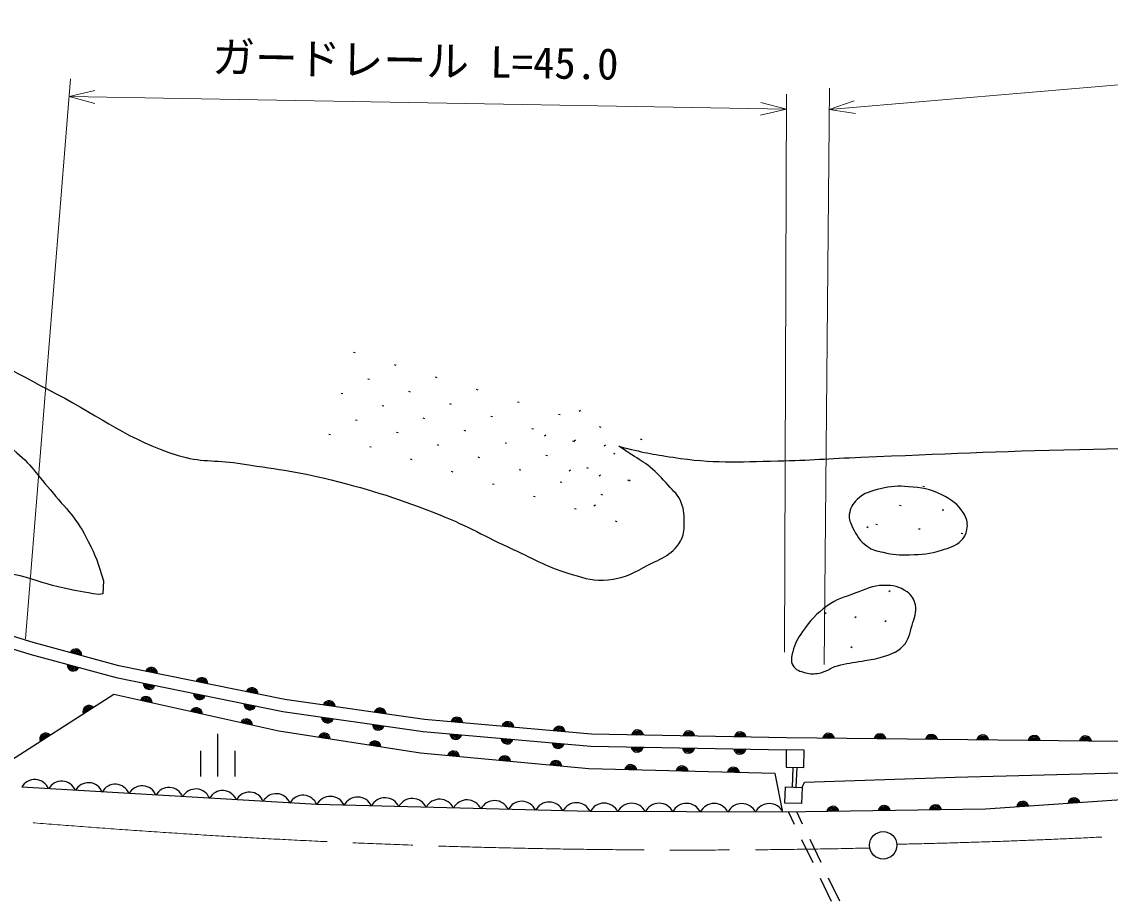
# Model space of a CAD drawing. Units: millimetres, scale not verified. Extents: x 40000 to 680000, y 20000 to 380000.
# Drawn here: x 115224 to 178778, y 285369 to 336736 of the extents above; entities that cross this region are included whole.
import ezdxf
from ezdxf.enums import TextEntityAlignment as Align

# ---------------------------------------------------------------- set-up
doc = ezdxf.new("R2010")
doc.units = ezdxf.units.MM
doc.header["$LTSCALE"] = 1000
doc.linetypes.add('CHAIN', pattern=[18.5, 12, -1.5, 3.5, -1.5])
for name, color, linetype, lineweight in [('M-BGD', 7, 'Continuous', 25), ('M-BMK', 2, 'CHAIN', 13), ('M-BMK-SRVR', 3, 'Continuous', 25), ('M-STR-HTXT', 7, 'Continuous', 13)]:
    doc.layers.add(name, color=color, linetype=linetype, lineweight=lineweight)
doc.styles.add('ＭＳ ゴシック', font='')
doc.styles.get('ＭＳ ゴシック').set_extended_font_data('MS Gothic')

msp = doc.modelspace()

# ---------------------------------------------------------------- linework, layer by layer
at = {"layer": 'M-BGD'}
for p, q in [((134691, 317394), (134596, 317423)), ((137084, 316669), (136988, 316698)), ((135525, 315835), (135429, 315864)), ((139476, 315944), (139381, 315973)), ((141869, 315219), (141773, 315248)), ((133966, 315001), (133870, 315030)), ((137918, 315110), (137822, 315139)), ((136359, 314276), (136263, 314305)), ((140310, 314385), (140214, 314414)), ((144261, 314494), (144166, 314523)), ((147856, 314035), (147775, 313977)), ((134800, 313442), (134704, 313471)), ((138751, 313551), (138656, 313580)), ((142703, 313660), (142607, 313689)), ((146654, 313769), (146558, 313798)), ((137193, 312717), (137097, 312746)), ((141144, 312826), (141048, 312855)), ((145095, 312935), (145000, 312964)), ((149047, 313044), (148951, 313073)), ((133241, 312609), (133145, 312638)), ((143536, 312101), (143441, 312130)), ((145818, 312587), (145737, 312529)), ((147488, 312210), (147392, 312239)), ((147561, 312292), (147480, 312234)), ((151439, 312319), (151343, 312348)), ((135634, 311884), (135538, 311913)), ((139585, 311992), (139489, 312021)), ((149304, 311997), (149223, 311939)), ((149880, 311485), (149785, 311514)), ((138026, 311159), (137931, 311188)), ((141978, 311267), (141882, 311296)), ((145929, 311376), (145833, 311405)), ((140419, 310434), (140323, 310463)), ((144370, 310542), (144275, 310571)), ((147266, 310549), (147185, 310491)), ((148322, 310651), (148226, 310680)), ((149009, 310254), (148928, 310196)), ((142811, 309709), (142716, 309738)), ((146763, 309817), (146667, 309846)), ((150714, 309926), (150618, 309955)), ((150752, 309959), (150671, 309901)), ((167941, 309581), (167842, 309591)), ((145204, 308984), (145108, 309013)), ((149155, 309092), (149060, 309121)), ((147597, 308259), (147501, 308288)), ((148714, 308511), (148633, 308453)), ((166568, 308467), (166469, 308478)), ((169055, 308208), (168955, 308218)), ((149989, 307534), (149893, 307563)), ((164643, 307239), (164563, 307178)), ((165195, 307354), (165096, 307364)), ((167682, 307094), (167582, 307105)), ((170168, 306835), (170069, 306845)), ((165931, 303501), (165851, 303441)), ((162193, 302213), (162114, 302153)), ((163946, 301981), (163866, 301920)), ((165698, 301749), (165619, 301688)), ((163714, 300229), (163634, 300168)), ((120609, 297445), (112578, 292312)), ((126657, 295156), (126657, 292656)), ((125657, 294156), (125657, 292656)), ((127657, 294156), (127657, 292656)), ((160248, 293189), (160212, 292030)), ((160472, 293186), (160419, 292023)), ((159994, 290575), (160329, 289877)), ((160815, 289877), (160475, 290582)), ((160761, 288976), (161410, 287623)), ((161900, 287625), (161249, 288976)), ((161842, 286722), (162491, 285369)), ((162986, 285373), (162335, 286724))]:
    msp.add_line(p, q, dxfattribs=at)
for points in [[(159876, 294905), (148484, 295126), (138742, 295986), (130577, 297147), (120898, 299112), (115885, 300481), (111356, 301860), (103687, 304593), (95324, 308227), (84048, 314068), (72069, 321877)], [(71505, 320209), (83517, 313404), (95026, 307593), (103430, 303941), (111137, 301195), (115691, 299807), (120736, 298430), (130458, 296456), (138662, 295290), (148446, 294426), (159863, 294204)], [(425218, 311768), (404307, 315475), (394130, 316736), (377900, 316625), (360494, 316220), (357468, 315883), (311502, 309945), (293934, 307736), (277626, 305619), (260034, 303530), (241457, 301176), (223264, 298702), (209322, 296709), (201900, 295916), (182795, 294667), (159876, 294905)], [(160791, 292011), (160927, 292320), (169732, 292618), (180852, 292906), (191624, 293747), (207463, 295140), (219219, 296557), (239670, 299127), (256566, 301312), (286227, 305107), (310340, 308253), (321844, 309526), (341994, 312072), (349584, 312768), (357281, 313273)], [(394644, 309163), (379977, 310796), (368937, 311836), (358986, 312461), (350540, 312333), (343567, 311708), (321984, 308810), (299472, 306024), (276016, 302902), (253616, 300084), (230960, 297154), (217214, 295185), (201651, 293279), (184821, 291668), (171495, 290752), (159671, 290570)], [(119998, 304077), (119967, 303325), (119721, 303284)], [(159671, 290570), (159219, 292835), (148335, 293108), (138500, 294020), (130238, 295293), (120609, 297445)], [(159671, 290570), (148418, 290602), (132452, 291014), (115224, 292022)]]:
    msp.add_lwpolyline(points, dxfattribs=at)
for points in [[(159863, 294204), (159847, 293196), (160886, 293179), (160902, 294188)], [(159815, 292043), (160791, 292011), (160760, 291068), (159784, 291100)]]:
    msp.add_lwpolyline(points, close=True, dxfattribs=at)
for centre, radius, start, end in [((118377, 299744), 354, 353.52662, 155.9318), ((118377, 299744), 283, 355.75066, 153.70776), ((118377, 299744), 212, 359.49699, 149.96143), ((118377, 299744), 142, 7.20872, 142.2497), ((118377, 299744), 100, 17.52638, 131.93204), ((118228, 299171), 354, 173.52662, 335.9318), ((118228, 299171), 283, 175.75066, 333.70776), ((118228, 299171), 212, 179.49699, 329.96143), ((118228, 299171), 142, 187.20872, 322.2497), ((118228, 299171), 100, 197.52638, 311.93204), ((122787, 298673), 354, 357.32178, 159.72696), ((122787, 298673), 283, 359.54582, 157.50292), ((122787, 298673), 212, 3.29214, 153.75659), ((122787, 298673), 142, 11.00387, 146.04486), ((122787, 298673), 100, 21.32154, 135.7272), ((122667, 298093), 354, 177.32178, 339.72696), ((122667, 298093), 283, 179.54582, 337.50292), ((122667, 298093), 212, 183.29214, 333.75659), ((122667, 298093), 142, 191.00387, 326.04486), ((125727, 298076), 354, 357.32178, 159.72696), ((125727, 298076), 283, 359.54582, 157.50292), ((125727, 298076), 212, 3.29214, 153.75659), ((125727, 298076), 142, 11.00387, 146.04486), ((125727, 298076), 100, 21.32154, 135.7272), ((122667, 298093), 100, 201.32154, 315.7272), ((125607, 297496), 354, 177.32178, 339.72696), ((125607, 297496), 283, 179.54582, 337.50292), ((125607, 297496), 212, 183.29214, 333.75659), ((125607, 297496), 142, 191.00387, 326.04486), ((125607, 297496), 100, 201.32154, 315.7272), ((128667, 297480), 354, 357.32178, 159.72696), ((128667, 297480), 283, 359.54582, 157.50292), ((128667, 297480), 212, 3.29214, 153.75659), ((128667, 297480), 142, 11.00387, 146.04486), ((128667, 297480), 100, 21.32154, 135.7272), ((119151, 296448), 354, 41.37943, 203.78461), ((122484, 296970), 354, 356.20179, 158.60697), ((122484, 296970), 283, 358.42583, 156.38293), ((122484, 296970), 212, 2.17215, 152.6366), ((122484, 296970), 142, 9.88388, 144.92487), ((122484, 296970), 100, 20.20155, 134.60721), ((128548, 296900), 354, 177.32178, 339.72696), ((128548, 296900), 283, 179.54582, 337.50292), ((128548, 296900), 212, 183.29214, 333.75659), ((128548, 296900), 142, 191.00387, 326.04486), ((128548, 296900), 100, 201.32154, 315.7272), ((133167, 296724), 354, 0.70613, 163.11131), ((133167, 296724), 283, 2.93017, 160.88727), ((133167, 296724), 212, 6.6765, 157.14095), ((133167, 296724), 142, 14.38823, 149.42922), ((133167, 296724), 100, 24.70589, 139.11156), ((119151, 296448), 283, 43.60347, 201.56057), ((119151, 296448), 212, 47.3498, 197.81425), ((119151, 296448), 142, 55.06153, 190.10252), ((119151, 296448), 100, 65.37919, 179.78485), ((125412, 296316), 354, 356.20179, 158.60697), ((125412, 296316), 283, 358.42583, 156.38293), ((125412, 296316), 212, 2.17215, 152.6366), ((125412, 296316), 142, 9.88388, 144.92487), ((125412, 296316), 100, 20.20155, 134.60721), ((136137, 296302), 354, 0.70613, 163.11131), ((136137, 296302), 283, 2.93017, 160.88727), ((136137, 296302), 212, 6.6765, 157.14095), ((136137, 296302), 142, 14.38823, 149.42922), ((136137, 296302), 100, 24.70589, 139.11156), ((128340, 295662), 354, 356.20179, 158.60697), ((128340, 295662), 283, 358.42583, 156.38293), ((128340, 295662), 212, 2.17215, 152.6366), ((128340, 295662), 142, 9.88388, 144.92487), ((128340, 295662), 100, 20.20155, 134.60721), ((133082, 296138), 354, 180.70613, 343.11131), ((133082, 296138), 283, 182.93017, 340.88727), ((133082, 296138), 212, 186.6765, 337.14095), ((133082, 296138), 142, 194.38823, 329.42922), ((133082, 296138), 100, 204.70589, 319.11156), ((136052, 295716), 354, 180.70613, 343.11131), ((136052, 295716), 283, 182.93017, 340.88727), ((136052, 295716), 212, 186.6765, 337.14095), ((136052, 295716), 142, 194.38823, 329.42922), ((136052, 295716), 100, 204.70589, 319.11156), ((140620, 295766), 354, 3.75088, 166.15606), ((140620, 295766), 283, 5.97492, 163.93202), ((140620, 295766), 212, 9.72125, 160.18569), ((140620, 295766), 142, 17.43298, 152.47396), ((140620, 295766), 100, 27.75064, 142.1563), ((143608, 295502), 354, 3.75088, 166.15606), ((143608, 295502), 283, 5.97492, 163.93202), ((143608, 295502), 212, 9.72125, 160.18569), ((143608, 295502), 142, 17.43298, 152.47396), ((143608, 295502), 100, 27.75064, 142.1563), ((146597, 295238), 354, 3.75088, 166.15606), ((116623, 294833), 354, 41.37943, 203.78461), ((116623, 294833), 283, 43.60347, 201.56057), ((116623, 294833), 212, 47.3498, 197.81425), ((116623, 294833), 142, 55.06153, 190.10252), ((116623, 294833), 100, 65.37919, 179.78485), ((132878, 294831), 354, 0.03873, 162.44391), ((132878, 294831), 283, 2.26277, 160.21987), ((132878, 294831), 212, 6.0091, 156.47355), ((132878, 294831), 142, 13.72083, 148.76182), ((132878, 294831), 100, 24.03849, 138.44415), ((140571, 295176), 354, 183.75088, 346.15606), ((140571, 295176), 283, 185.97492, 343.93202), ((140571, 295176), 212, 189.72125, 340.18569), ((140571, 295176), 142, 197.43298, 332.47396), ((140571, 295176), 100, 207.75064, 322.1563), ((143559, 294912), 354, 183.75088, 346.15606), ((146597, 295238), 283, 5.97492, 163.93202), ((146597, 295238), 212, 9.72125, 160.18569), ((146597, 295238), 142, 17.43298, 152.47396), ((146597, 295238), 100, 27.75064, 142.1563), ((151180, 295019), 354, 7.6843, 170.08948), ((151180, 295019), 283, 9.90834, 167.86544), ((151180, 295019), 212, 13.65467, 164.11912), ((151180, 295019), 142, 21.3664, 156.40739), ((151180, 295019), 100, 31.68406, 146.08972), ((154179, 294961), 354, 7.6843, 170.08948), ((154179, 294961), 283, 9.90834, 167.86544), ((154179, 294961), 212, 13.65467, 164.11912), ((154179, 294961), 142, 21.3664, 156.40739), ((154179, 294961), 100, 31.68406, 146.08972), ((157179, 294903), 354, 7.6843, 170.08948), ((157179, 294903), 283, 9.90834, 167.86544), ((157179, 294903), 212, 13.65467, 164.11912), ((157179, 294903), 142, 21.3664, 156.40739), ((157179, 294903), 100, 31.68406, 146.08972), ((162336, 294825), 354, 8.20403, 170.60921), ((162336, 294825), 283, 10.42807, 168.38517), ((162336, 294825), 212, 14.1744, 164.63884), ((162336, 294825), 142, 21.88613, 156.92712), ((162336, 294825), 100, 32.20379, 146.60945), ((165335, 294794), 354, 8.20403, 170.60921), ((165335, 294794), 283, 10.42807, 168.38517), ((165335, 294794), 212, 14.1744, 164.63884), ((165335, 294794), 142, 21.88613, 156.92712), ((165335, 294794), 100, 32.20379, 146.60945), ((168335, 294763), 354, 8.20403, 170.60921), ((168335, 294763), 283, 10.42807, 168.38517), ((168335, 294763), 212, 14.1744, 164.63884), ((168335, 294763), 142, 21.88613, 156.92712), ((171335, 294732), 354, 8.20403, 170.60921), ((171335, 294732), 283, 10.42807, 168.38517), ((171335, 294732), 212, 14.1744, 164.63884), ((174335, 294701), 354, 8.20403, 170.60921), ((174335, 294701), 283, 10.42807, 168.38517), ((174335, 294701), 212, 14.1744, 164.63884), ((177335, 294670), 354, 8.20403, 170.60921), ((177335, 294670), 283, 10.42807, 168.38517), ((135843, 294375), 354, 0.03873, 162.44391), ((135843, 294375), 283, 2.26277, 160.21987), ((135843, 294375), 212, 6.0091, 156.47355), ((135843, 294375), 142, 13.72083, 148.76182), ((135843, 294375), 100, 24.03849, 138.44415), ((143559, 294912), 283, 185.97492, 343.93202), ((143559, 294912), 212, 189.72125, 340.18569), ((143559, 294912), 142, 197.43298, 332.47396), ((143559, 294912), 100, 207.75064, 322.1563), ((146547, 294648), 354, 183.75088, 346.15606), ((146547, 294648), 283, 185.97492, 343.93202), ((146547, 294648), 212, 189.72125, 340.18569), ((146547, 294648), 142, 197.43298, 332.47396), ((146547, 294648), 100, 207.75064, 322.1563), ((151156, 294428), 354, 187.6843, 350.08948), ((151156, 294428), 283, 189.90834, 347.86544), ((151156, 294428), 212, 193.65467, 344.11912), ((151156, 294428), 142, 201.3664, 336.40739), ((151156, 294428), 100, 211.68406, 326.08972), ((154156, 294369), 354, 187.6843, 350.08948), ((154156, 294369), 283, 189.90834, 347.86544), ((154156, 294369), 212, 193.65467, 344.11912), ((154156, 294369), 142, 201.3664, 336.40739), ((154156, 294369), 100, 211.68406, 326.08972), ((157155, 294311), 354, 187.6843, 350.08948), ((157155, 294311), 283, 189.90834, 347.86544), ((157155, 294311), 212, 193.65467, 344.11912), ((157155, 294311), 142, 201.3664, 336.40739), ((157155, 294311), 100, 211.68406, 326.08972), ((168335, 294763), 100, 32.20379, 146.60945), ((171335, 294732), 142, 21.88613, 156.92712), ((171335, 294732), 100, 32.20379, 146.60945), ((174335, 294701), 142, 21.88613, 156.92712), ((174335, 294701), 100, 32.20379, 146.60945), ((177335, 294670), 212, 14.1744, 164.63884), ((177335, 294670), 142, 21.88613, 156.92712), ((177335, 294670), 100, 32.20379, 146.60945), ((140425, 293787), 354, 3.49577, 165.90095), ((140425, 293787), 283, 5.71981, 163.67691), ((140425, 293787), 212, 9.46613, 159.93058), ((140425, 293787), 142, 17.17786, 152.21885), ((140425, 293787), 100, 27.49553, 141.90119), ((143413, 293510), 354, 3.49577, 165.90095), ((143413, 293510), 283, 5.71981, 163.67691), ((143413, 293510), 212, 9.46613, 159.93058), ((143413, 293510), 142, 17.17786, 152.21885), ((143413, 293510), 100, 27.49553, 141.90119), ((146400, 293233), 354, 3.49577, 165.90095), ((146400, 293233), 283, 5.71981, 163.67691), ((146400, 293233), 212, 9.46613, 159.93058), ((146400, 293233), 142, 17.17786, 152.21885), ((146400, 293233), 100, 27.49553, 141.90119), ((150777, 292992), 354, 7.36479, 169.76997), ((150777, 292992), 283, 9.58883, 167.54593), ((150777, 292992), 212, 13.33515, 163.7996), ((150777, 292992), 142, 21.04688, 156.08787), ((150777, 292992), 100, 31.36455, 145.77021), ((153776, 292917), 354, 7.36479, 169.76997), ((153776, 292917), 283, 9.58883, 167.54593), ((153776, 292917), 212, 13.33515, 163.7996), ((153776, 292917), 142, 21.04688, 156.08787), ((153776, 292917), 100, 31.36455, 145.77021), ((156775, 292842), 354, 7.36479, 169.76997), ((156775, 292842), 283, 9.58883, 167.54593), ((156775, 292842), 212, 13.33515, 163.7996), ((156775, 292842), 142, 21.04688, 156.08787), ((115986, 291612), 865, 21.62126, 151.67974), ((117552, 291520), 865, 21.62126, 151.67974), ((156775, 292842), 100, 31.36455, 145.77021), ((119118, 291428), 865, 21.62126, 151.67974), ((120684, 291337), 865, 21.62126, 151.67974), ((122250, 291245), 865, 21.62126, 151.67974), ((123817, 291153), 865, 21.62126, 151.67974), ((125383, 291062), 865, 21.62126, 151.67974), ((126949, 290970), 865, 21.62126, 151.67974), ((128515, 290878), 865, 21.62126, 151.67974), ((130081, 290787), 865, 21.62126, 151.67974), ((131647, 290695), 865, 21.62126, 151.67974), ((133240, 290606), 888, 24.41754, 152.624), ((134837, 290565), 888, 24.41754, 152.624), ((136433, 290523), 888, 24.41754, 152.624), ((138030, 290482), 888, 24.41754, 152.624), ((139626, 290441), 888, 24.41754, 152.624), ((141223, 290400), 888, 24.41754, 152.624), ((142820, 290358), 888, 24.41754, 152.624), ((144416, 290317), 888, 24.41754, 152.624), ((146013, 290276), 888, 24.41754, 152.624), ((147609, 290235), 888, 24.41754, 152.624), ((149220, 290203), 896, 26.0692, 153.60471), ((150828, 290199), 896, 26.0692, 153.60471), ((152435, 290194), 896, 26.0692, 153.60471), ((154043, 290190), 896, 26.0692, 153.60471), ((155651, 290185), 896, 26.0692, 153.60471), ((157258, 290180), 896, 26.0692, 153.60471), ((173672, 290847), 354, 12.73256, 175.13773), ((173672, 290847), 283, 14.95659, 172.91369), ((176665, 291053), 354, 12.73256, 175.13773), ((176665, 291053), 283, 14.95659, 172.91369), ((176665, 291053), 212, 18.70292, 169.16737), ((176665, 291053), 142, 26.41465, 161.45564), ((176665, 291053), 100, 36.73231, 151.13798), ((158866, 290176), 896, 26.0692, 153.60471), ((162584, 290560), 354, 9.67848, 172.08366), ((162584, 290560), 283, 11.90252, 169.85962), ((162584, 290560), 212, 15.64884, 166.11329), ((162584, 290560), 142, 23.36057, 158.40156), ((162584, 290560), 100, 33.67824, 148.0839), ((165584, 290606), 354, 9.67848, 172.08366), ((165584, 290606), 283, 11.90252, 169.85962), ((165584, 290606), 212, 15.64884, 166.11329), ((165584, 290606), 142, 23.36057, 158.40156), ((165584, 290606), 100, 33.67824, 148.0839), ((168583, 290653), 354, 9.67848, 172.08366), ((168583, 290653), 283, 11.90252, 169.85962), ((168583, 290653), 212, 15.64884, 166.11329), ((168583, 290653), 142, 23.36057, 158.40156), ((168583, 290653), 100, 33.67824, 148.0839), ((173672, 290847), 212, 18.70292, 169.16737), ((173672, 290847), 142, 26.41465, 161.45564), ((173672, 290847), 100, 36.73231, 151.13798)]:
    msp.add_arc(centre, radius, start, end, dxfattribs=at)
for points, knots in [([(82079, 332303), (87257, 329865), (88559, 329252), (92718, 327308), (97213, 325207), (99788, 324151), (104235, 321952), (109392, 319401), (112127, 317674), (117228, 315011), (119991, 313568), (121375, 312344), (124349, 311408), (125658, 310997), (126475, 311158), (127831, 310952), (129970, 310628), (131185, 310503), (133283, 309976), (135811, 309342), (137212, 308894), (139636, 307935), (141353, 307256), (142229, 306680), (143911, 305918), (145247, 305311), (145960, 304861), (147369, 304453), (148162, 304223), (148639, 304045), (149459, 304140), (150307, 304239), (150777, 304447), (151524, 304861), (152431, 305362), (153157, 305507), (153686, 306398), (153891, 306744), (153901, 307004), (153902, 307407), (153903, 307899), (153908, 308195), (153734, 308655), (153558, 309119), (153292, 309292), (152965, 309664), (152580, 310103), (152356, 310347), (151908, 310721), (151525, 311041), (151268, 311165), (150852, 311441), (150553, 311640), (150457, 311703), (150083, 311946)], [0, 0, 0, 0, 1, 1, 1, 2, 2, 2, 3, 3, 3, 4, 4, 4, 5, 5, 5, 6, 6, 6, 7, 7, 7, 8, 8, 8, 9, 9, 9, 10, 10, 10, 11, 11, 11, 12, 12, 12, 13, 13, 13, 14, 14, 14, 15, 15, 15, 16, 16, 16, 17, 17, 17, 18, 18, 18, 18]), ([(150083, 311946), (151534, 311567), (152004, 311491), (153253, 311297), (155616, 310932), (156981, 311039), (159372, 311087), (161268, 311125), (162328, 311226), (164223, 311303), (169208, 311506), (172000, 311639), (176988, 311760), (181467, 311868), (183978, 311774), (188456, 311904), (190296, 311957), (191330, 311955), (193164, 312120), (195098, 312294), (196162, 312588), (198099, 312720), (200308, 312871), (201555, 312637), (203767, 312720), (205074, 312770), (205806, 312819), (207106, 312961), (208452, 313107), (209192, 313309), (210540, 313441), (212164, 313600), (213076, 313702), (214707, 313729), (217897, 313781), (219683, 313618), (222873, 313585), (228600, 313525), (231811, 313708), (237535, 313537), (240312, 313454), (241857, 313201), (244632, 313081), (247172, 312970), (248611, 312878), (251141, 313129), (251937, 313208), (252369, 313356), (253158, 313489), (254308, 313682), (254946, 313893), (256112, 313921), (256967, 313942), (257431, 313692), (258286, 313657), (259092, 313624), (259552, 313616), (260351, 313729), (261552, 313899), (262201, 314144), (263353, 314522), (264828, 315005), (265584, 315465), (267028, 316035), (268464, 316602), (269252, 316972), (270727, 317428), (272036, 317832), (272827, 317834), (274161, 318148), (277568, 318950), (279501, 319317), (282857, 320311), (283610, 320534), (284032, 320662), (284765, 320946), (285350, 321173), (285732, 321226), (286228, 321612), (287266, 322422), (287975, 322858), (288582, 324027), (288847, 324538), (288967, 324775), (289132, 325396)], [0, 0, 0, 0, 1, 1, 1, 2, 2, 2, 3, 3, 3, 4, 4, 4, 5, 5, 5, 6, 6, 6, 7, 7, 7, 8, 8, 8, 9, 9, 9, 10, 10, 10, 11, 11, 11, 12, 12, 12, 13, 13, 13, 14, 14, 14, 15, 15, 15, 16, 16, 16, 17, 17, 17, 18, 18, 18, 19, 19, 19, 20, 20, 20, 21, 21, 21, 22, 22, 22, 23, 23, 23, 24, 24, 24, 25, 25, 25, 26, 26, 26, 27, 27, 27, 28, 28, 28, 28]), ([(119721, 303284), (118762, 303425), (118486, 303474), (117704, 303645), (116685, 303867), (116146, 304115), (115134, 304365), (113568, 304752), (112671, 304886), (111099, 305254), (110317, 305437), (109859, 305479), (109106, 305758), (108292, 306060), (107873, 306323), (107100, 306719), (104257, 308176), (102704, 309072), (99943, 310682), (98094, 311760), (97119, 312464), (95296, 313588), (93946, 314420), (93081, 314724), (91814, 315677), (91207, 316133), (90797, 316332), (90325, 316926), (90170, 317120), (90048, 317233), (90012, 317478), (89969, 317777), (90149, 317949), (90349, 318175), (90552, 318406), (90700, 318514), (90973, 318655), (91379, 318866), (91653, 318880), (92102, 318967), (92443, 319034), (92643, 319034), (92990, 319016), (93653, 318981), (94021, 318906), (94672, 318775), (95954, 318517), (96674, 318370), (97938, 318031), (101397, 317102), (103316, 316502), (106704, 315341), (108758, 314637), (109932, 314281), (111892, 313347), (112972, 312833), (113612, 312576), (114570, 311858), (115621, 311070), (116028, 310413), (116875, 309409), (117823, 308286), (118456, 307699), (119109, 306383), (119538, 305518), (119687, 305145), (119998, 304077)], [0, 0, 0, 0, 1, 1, 1, 2, 2, 2, 3, 3, 3, 4, 4, 4, 5, 5, 5, 6, 6, 6, 7, 7, 7, 8, 8, 8, 9, 9, 9, 10, 10, 10, 11, 11, 11, 12, 12, 12, 13, 13, 13, 14, 14, 14, 15, 15, 15, 16, 16, 16, 17, 17, 17, 18, 18, 18, 19, 19, 19, 20, 20, 20, 21, 21, 21, 22, 22, 22, 22]), ([(163543, 307958), (163589, 308344), (163725, 308571), (164007, 308838), (164432, 309240), (164801, 309318), (165368, 309463), (165988, 309621), (166364, 309628), (167001, 309575), (167777, 309510), (168245, 309463), (168939, 309110), (169524, 308813), (169873, 308580), (170220, 308022), (170397, 307737), (170459, 307523), (170428, 307189), (170399, 306874), (170312, 306680), (170092, 306453), (169737, 306087), (169409, 306028), (168923, 305876), (168223, 305658), (167798, 305623), (167065, 305604), (166456, 305588), (166106, 305611), (165512, 305748), (165134, 305836), (164895, 305869), (164584, 306100), (164147, 306425), (163973, 306716), (163735, 307205), (163602, 307478), (163507, 307656), (163543, 307958)], [0, 0, 0, 0, 1, 1, 1, 2, 2, 2, 3, 3, 3, 4, 4, 4, 5, 5, 5, 6, 6, 6, 7, 7, 7, 8, 8, 8, 9, 9, 9, 10, 10, 10, 11, 11, 11, 12, 12, 12, 13, 13, 13, 13]), ([(160817, 301129), (161280, 301793), (161598, 302150), (162258, 302618), (162820, 303016), (163212, 303119), (163859, 303354), (164505, 303589), (164869, 303822), (165556, 303819), (166109, 303816), (166474, 303764), (166917, 303434), (167197, 303227), (167327, 303023), (167398, 302682), (167493, 302223), (167336, 301947), (167206, 301497), (167059, 300994), (167038, 300645), (166677, 300264), (166279, 299844), (165897, 299794), (165348, 299608), (164950, 299473), (164705, 299479), (164292, 299400), (163729, 299291), (163400, 299288), (162850, 299127), (162417, 299000), (162222, 298777), (161778, 298695), (161476, 298640), (161288, 298627), (160993, 298711), (160664, 298805), (160410, 298862), (160241, 299159), (160092, 299420), (160174, 299635), (160241, 299928), (160356, 300435), (160520, 300702), (160817, 301129)], [0, 0, 0, 0, 1, 1, 1, 2, 2, 2, 3, 3, 3, 4, 4, 4, 5, 5, 5, 6, 6, 6, 7, 7, 7, 8, 8, 8, 9, 9, 9, 10, 10, 10, 11, 11, 11, 12, 12, 12, 13, 13, 13, 14, 14, 14, 15, 15, 15, 15])]:
    msp.add_open_spline(points, degree=3, knots=knots, dxfattribs=at)
at = {"layer": 'M-BMK'}
for centre, radius, start, end in [((172311, 998718), 711009, 262.4665, 265.86849), ((157938, 697947), 409334, 271.16929, 275.61933), ((154308, 749446), 461087, 265.86814, 271.29952)]:
    msp.add_arc(centre, radius, start, end, dxfattribs=at)
at = {"layer": 'M-BMK-SRVR'}
msp.add_circle((165518, 288635), 800, dxfattribs=at)
at = {"layer": 'M-STR-HTXT'}
for p, q in [((162369, 331620), (386074, 350553)), ((115451, 300688), (118074, 333409)), ((117990, 332364), (119496, 332713)), ((159753, 299908), (159870, 332507)), ((162073, 299190), (162380, 332861)), ((117990, 332364), (159867, 331627)), ((117990, 332364), (119483, 331963)), ((159867, 331627), (158374, 332029)), ((162369, 331620), (163832, 332120)), ((159867, 331627), (158361, 331279)), ((162369, 331620), (163895, 331373))]:
    msp.add_line(p, q, dxfattribs=at)

# ---------------------------------------------------------------- texts
at = {"layer": 'M-STR-HTXT', "style": 'ＭＳ ゴシック'}
msp.add_text('ガードレール L=45.0', height=1833, rotation=358.992, dxfattribs=at).set_placement((138178, 333009), align=Align.BOTTOM_CENTER)

doc.saveas('drawing.dxf')
